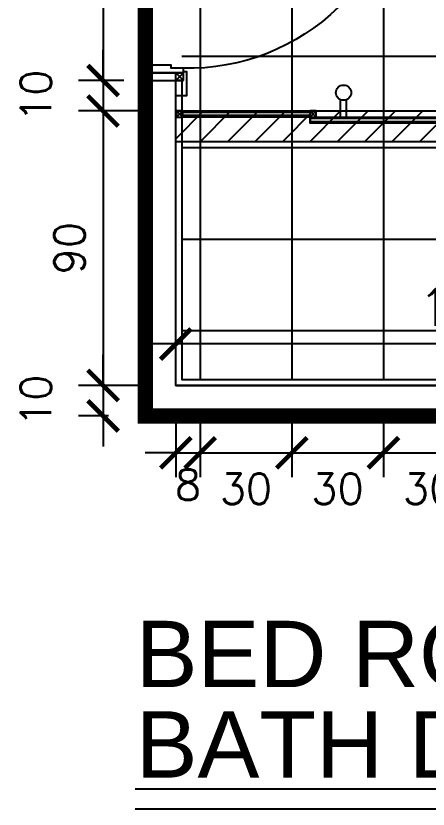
# Model space of a CAD drawing. Header units: centimetres. Extents: x -1797 to 2001, y -8788 to 1856.
# Drawn here: x -965.5 to -830.5, y -228 to 32.1 of the extents above; entities that cross this region are included whole.
import ezdxf
from ezdxf.xclip import XClip

# ---------------------------------------------------------------- set-up
doc = ezdxf.new("R2010")
doc.units = ezdxf.units.CM
doc.header["$LTSCALE"] = 100
doc.header["$MEASUREMENT"] = 0
doc.header["$XCLIPFRAME"] = 0
doc.header["$PDMODE"] = 35
doc.linetypes.add('HIDDEN', pattern=[0.375, 0.25, -0.125])
for name, color, linetype in [('A0-01 FLOOR PLANS$0$DOOR', 1, 'Continuous'), ('A0-01 FLOOR PLANS$0$ID_Flooring_01', 123, 'Continuous'), ('A0-01 FLOOR PLANS$0$THRESHOLD', 8, 'Continuous'), ('A0-01 FLOOR PLANS$0$TILE', 252, 'Continuous'), ('A0-01 FLOOR PLANS$0$WALL-01', 7, 'Continuous'), ('DIM', 1, 'Continuous'), ('HIDDEN -03', 8, 'HIDDEN'), ('ID_Flooring_01', 123, 'Continuous'), ('ID_Flooring_02', 127, 'Continuous'), ('TEXT', 3, 'Continuous'), ('WALL-01', 7, 'Continuous'), ('WALL-03', 2, 'Continuous')]:
    doc.layers.add(name, color=color, linetype=linetype)
doc.styles.add('22', font='romans.shx')
doc.styles.add('ART', font='arial.ttf')
doc.dimstyles.new('100', dxfattribs={"dimtxt": 15, "dimasz": 10, "dimexe": 8, "dimexo": 12, "dimgap": 6, "dimtad": 1, "dimdec": 0, "dimzin": 0, "dimdsep": 46, "dimtxsty": '22', "dimblk": 'ARCHTICK', "dimcen": 30, "dimdle": 8, "dimclrd": 1, "dimclre": 1, "dimclrt": 2, "dimadec": 0, "dimazin": 0, "dimtfac": 1, "dimtdec": 0, "dimtmove": 2, "dimatfit": 3, "dimldrblk": 'OBLIQUE', "dimfxl": 100, "dimtolj": 1, "dimtzin": 0, "dimarcsym": 0})

# ---------------------------------------------------------------- blocks, each defined once
blk = doc.blocks.new('A0-01 FLOOR PLANS$0$A$C1495f67d')
at = {"layer": 'A0-01 FLOOR PLANS$0$THRESHOLD', "transparency": 33554687}
h = blk.add_hatch(dxfattribs=at)
h.set_pattern_fill('ANSI31', color=256, scale=2, angle=359.9999999999965)
h.set_pattern_definition([(44.99999999999648, (3770.114078553666, -2873.269079100082), (-4.490128060534303, 4.49012806053485), [])])
h.paths.add_polyline_path([(-190, 6.821210263296962e-13), (0, 2.273736754432321e-13), (0, -9.999999999999773), (-190, -9.999999999999318)])
at = {"layer": 'A0-01 FLOOR PLANS$0$DOOR'}
for p, q in [((-190.0000000002051, -9.999999999995225), (-188.0000000002051, -7.999999999995225)), ((-190.0000000002051, -7.999999999995225), (-188.0000000002051, -9.999999999995225)), ((-55.9745500662109, -7.999999999982947), (-55.9745500662109, -13.70871215250486)), ((-53.9745500662109, -7.999999999982947), (-53.9745500662109, -13.70871215250486)), ((-43.97455006617452, -9.999999999999318), (-45.97455006617452, -7.999999999999318)), ((-43.97455006617452, -7.999999999999318), (-45.97455006617452, -9.999999999999318)), ((-43.97455006621271, -8.499999999961119), (-2.269079100248064, -8.499999999961346)), ((-43.97455006621271, -9.499999999961119), (-2.269079100248973, -9.499999999961346)), ((-0.2690791002476089, -9.999999999999545), (-2.269079100247609, -7.999999999999545)), ((-0.2690791002476089, -7.999999999999545), (-2.269079100247609, -9.999999999999545))]:
    blk.add_line(p, q, dxfattribs=at)
for points in [[(-45.9745500662109, -7.999999999997499), (-123.9745500662073, -7.999999999964757), (-123.9745500662091, -5.999999999964757), (-43.97455006617361, -5.999999999999773), (-43.97455006617542, -7.999999999997954)], [(-188.0000000002051, -7.999999999995225), (-108.9745500661782, -7.999999999973852), (-108.97455006618, -9.999999999966576), (-188.0000000002033, -9.999999999993406)]]:
    blk.add_lwpolyline(points, dxfattribs=at)
for points in [[(-43.97455006617452, -7.500000000016144), (-43.97455006617452, -6.499999999981583), (-123.9745500662091, -6.499999999964757), (-123.9745500662091, -7.499999999999318)], [(-188.0000000002051, -7.999999999995225), (-188.0000000002033, -9.999999999995225), (-190.0000000002051, -9.999999999960664), (-190.0000000002051, -7.999999999960664)], [(-188.0000000002033, -9.499999999995225), (-188.0000000002033, -8.499999999960664), (-108.9745500661782, -8.499999999966576), (-108.9745500661782, -9.499999999999318)], [(-45.97455006617452, -7.999999999999318), (-45.97455006617633, -9.999999999999318), (-43.97455006617452, -9.999999999964757), (-43.97455006617452, -7.999999999964757)], [(-43.97455006613632, -7.999999999961119), (-2.269079100248518, -7.999999999959527), (-2.269079100248518, -9.999999999959527), (-43.97455006613632, -9.999999999961119)], [(-2.269079100247609, -7.999999999999545), (-2.269079100249428, -9.999999999999545), (-0.2690791002476089, -9.999999999964984), (-0.2690791002476089, -7.999999999964984)]]:
    blk.add_lwpolyline(points, close=True, dxfattribs=at)
blk.add_circle((-54.9745500662109, -15.99999999998295), 2.5, dxfattribs=at)
at = {"layer": 'A0-01 FLOOR PLANS$0$TILE', "color": 8}
for p, q in [((0, 0), (-190.0000000000641, 2.273736754432321e-13)), ((0, -10), (-190.000000000065, -9.999999999999773))]:
    blk.add_line(p, q, dxfattribs=at)
blk = doc.blocks.new('A0-01 FLOOR PLANS$0$DOOR 25CM')
at = {"layer": 'A0-01 FLOOR PLANS$0$DOOR'}
blk.add_lwpolyline([(-4739.051382942911, 1353.502083427588), (-4735.051382942907, 1353.502083427601), (-4735.051382942907, 1261.502083427614), (-4739.051382942911, 1261.502083427614)], close=True, dxfattribs=at)
for points in [[(-4739.051382943187, 1341.50208342759), (-4739.351382943187, 1341.50208342759), (-4739.351382943187, 1346.50208342759), (-4739.051382943187, 1346.50208342759)], [(-4735.051382943187, 1341.502083427588), (-4734.751382943188, 1341.50208342759), (-4734.751382943188, 1346.50208342759), (-4735.051382943187, 1346.50208342759)]]:
    blk.add_lwpolyline(points, dxfattribs=at)
for points in [[(-4739.351382943201, 1344.802083427599), (-4743.846896726278, 1344.802083427575, 0.41421356237155), (-4744.346896726278, 1344.302083427575), (-4744.346896726278, 1332.002083427572, 0.414213562373095), (-4744.146896726277, 1331.802083427571), (-4742.946896726276, 1331.802083427571, 0.4142135623727761), (-4742.746896726276, 1332.002083427572), (-4742.746896726265, 1343.002083427574, -0.4142135623705012), (-4742.546896726264, 1343.202083427573), (-4739.35138294319, 1343.202083427598)], [(-4734.751382943174, 1344.802083427599), (-4730.255869160097, 1344.802083427575, -0.41421356237155), (-4729.755869160101, 1344.302083427575), (-4729.755869160101, 1332.002083427572, -0.414213562373095), (-4729.955869160098, 1331.802083427571), (-4731.155869160099, 1331.802083427571, -0.4142135623727761), (-4731.355869160099, 1332.002083427572), (-4731.35586916011, 1343.002083427574, 0.4142135623705012), (-4731.555869160111, 1343.202083427573), (-4734.751382943188, 1343.202083427598)]]:
    blk.add_lwpolyline(points, format="xyb", dxfattribs=at)
blk.add_arc((-4737.113584676754, 1263.562647144771), 89.93945779204935, 89.96037448751443, 181.3127934952219, dxfattribs=at)
blk = doc.blocks.new('A0-01 FLOOR PLANS$0$70-100')
at = {"layer": 'A0-01 FLOOR PLANS$0$DOOR', "linetype": 'Continuous'}
for p, q in [((-5.000000000189175, 12.49999999998545), (-5.000000000189175, 9.999999999996362)), ((84.97805208878708, 12.49999999998545), (84.97805208878708, 9.999999999996362)), ((-4.999999999978172, -2.500000000005457), (-4.999999999978172, 0)), ((84.97805208900536, -2.500000000005457), (84.97805208900536, 0)), ((2.500000000003638, -2.500000000023647), (2.500000000003638, -3.54702933691442e-11)), ((77.47805208902355, -2.500000000023647), (77.47805208902355, -3.54702933691442e-11))]:
    blk.add_line(p, q, dxfattribs=at)
at = {"layer": 'A0-01 FLOOR PLANS$0$DOOR'}
for p, q in [((-2.146407496184111e-10, 12.50000000000909), (2.499999999785359, 12.50000000001091)), ((-2.146407496184111e-10, 10), (-2.146407496184111e-10, 12.49999999999636)), ((2.499999999785359, 12.49999999999636), (-2.110027708113194e-10, 10)), ((2.499999999781721, 9.999999999996362), (-2.146407496184111e-10, 12.49999999999636)), ((79.97805208881255, 12.50000000000909), (77.47805208881255, 12.50000000001091)), ((77.47805208881255, 12.49999999999636), (79.97805208880891, 10)), ((77.47805208881618, 9.999999999996362), (79.97805208881255, 12.49999999999636)), ((79.97805208881255, 10), (79.97805208881255, 12.49999999999636)), ((-2.219167072325945e-10, 10), (2.499999999781721, 9.999999999996362)), ((79.97805208881982, 10), (77.47805208881618, 9.999999999996362)), ((2.500000000003638, -2.500000000023647), (0, 0)), ((77.47805208902355, -2.500000000023647), (79.97805208902719, 0)), ((3.637978807091713e-12, -1.818989403545856e-12), (3.637978807091713e-12, -2.500000000023647)), ((2.499999999996362, -2.364686224609613e-11), (3.637978807091713e-12, -2.500000000023647)), ((4.729372449219227e-11, -1.818989403545856e-12), (2.500000000025466, -2.364686224609613e-11)), ((2.546585164964199e-11, -2.5), (2.5, -2.500000000045475)), ((77.47805208903083, -2.364686224609613e-11), (79.97805208902355, -2.500000000023647)), ((79.9780520889799, -1.818989403545856e-12), (77.47805208900172, -2.364686224609613e-11)), ((79.97805208900172, -2.5), (77.47805208902719, -2.500000000045475)), ((79.97805208902355, -1.818989403545856e-12), (79.97805208902355, -2.500000000023647))]:
    blk.add_line(p, q, dxfattribs=at)
for points in [[(2.999999999785359, 12.49999999998909), (2.999999999785359, 13.49999999998909), (-5.000000000200089, 13.49999999997999), (-5.000000000189175, 12.49999999998545)], [(76.97805208881255, 12.49999999998909), (76.97805208881255, 13.49999999998909), (84.978052088798, 13.49999999997999), (84.97805208878708, 12.49999999998545)], [(2.499999999781721, 12.49999999999636), (2.499999999781721, -2.499999999195097)], [(2.499999999785359, 12.50000000001091), (3.999999999785359, 12.50000000000909), (3.999999999781721, 8.500000000007276), (4.999999999785359, 8.500000000007276), (5, -2.50000000003547), (2.5, -2.50000000003547), (2.499999999781721, 12.50000000001091)], [(77.47805208881255, 12.50000000001091), (75.97805208881255, 12.50000000000909), (75.97805208881618, 8.500000000007276), (74.97805208881255, 8.500000000007276), (74.97805208902719, -2.50000000003547), (77.47805208902719, -2.50000000003547), (77.47805208881618, 12.50000000001091)], [(77.47805208881618, 12.49999999999636), (77.47805208881618, -2.499999999195097)], [(3, -2.500000000009095), (3, -3.500000000009095), (-4.99999999998181, -3.499999999998181), (-4.999999999978172, -2.500000000005457)], [(76.97805208902719, -2.500000000009095), (76.97805208902719, -3.500000000009095), (84.978052089009, -3.499999999998181), (84.97805208900536, -2.500000000005457)]]:
    blk.add_lwpolyline(points, dxfattribs=at)
at = {"layer": 'A0-01 FLOOR PLANS$0$DOOR', "linetype": 'Continuous', "xscale": -0.7825568214834222, "yscale": 0.7825568214834222, "zscale": 0.7825568214834222}
blk.add_blockref('A0-01 FLOOR PLANS$0$DOOR 25CM', (-3701.446759796699, -974.6970607018202), dxfattribs=at)
blk = doc.blocks.new('A0-01 FLOOR PLANS')
at = {"layer": 'A0-01 FLOOR PLANS$0$ID_Flooring_01'}
blk.add_lwpolyline([(-639.9999999999999, 1958.000000000005), (-829.9999999999998, 1958.000000000005), (-829.9999999999998, 2038.000000000006), (-639.9999999999999, 2038.000000000006)], close=True, dxfattribs=at)
at = {"layer": 'A0-01 FLOOR PLANS$0$WALL-01'}
for p, q in [((-840, 1958.000000000005), (-840, 2058.000000000005)), ((-840, 2058.000000000005), (-829.9999999999995, 2058.000000000005)), ((-829.9999999999998, 1958.000000000005), (-829.9999999999998, 2058.000000000005)), ((-850, 1958.000000000005), (-840, 1958.000000000005)), ((-829.9999999999998, 1958.000000000005), (-639.9999999999999, 1958.000000000005))]:
    blk.add_line(p, q, dxfattribs=at)
at = {"layer": 'A0-01 FLOOR PLANS$0$DOOR', "rotation": 270}
blk.add_blockref('A0-01 FLOOR PLANS$0$70-100', (-839.9999999999995, 2137.978052088825), dxfattribs=at)
at = {"layer": 'A0-01 FLOOR PLANS$0$WALL-01', "rotation": 180}
blk.add_blockref('A0-01 FLOOR PLANS$0$A$C1495f67d', (-830.0000000000639, 2038.000000000006), dxfattribs=at)
blk = doc.blocks.new('_ARCHTICK')
at = {"color": 0, "linetype": 'ByBlock', "const_width": 0.15}
blk.add_lwpolyline([(-0.5, -0.5), (0.5, 0.5)], dxfattribs=at)
blk = doc.blocks.new('*D376')
at = {"layer": 'Defpoints', "color": 0, "transparency": 16777216}
for p in [(-913.1480950248094, -75.46081040227045), (-913.1480950248094, -89.0535307735563), (-723.1480950248097, -89.0535307735563)]:
    blk.add_point(p, dxfattribs=at)
at = {"layer": 'WALL-01', "color": 1, "lineweight": -2, "transparency": 16777216}
for p, q in [((-913.1480950248094, -77.0535307735563), (-913.1480950248094, -67.46081040227045)), ((-723.1480950248097, -77.0535307735563), (-723.1480950248097, -67.46081040227045)), ((-715.1480950248097, -75.46081040227045), (-921.1480950248094, -75.46081040227045))]:
    blk.add_line(p, q, dxfattribs=at)
at = {"layer": 'WALL-01', "color": 1, "lineweight": -2, "transparency": 16777216, "xscale": 10, "yscale": 10, "zscale": 10, "rotation": 180}
blk.add_blockref('_ARCHTICK', (-913.1480950248094, -75.46081040227045), dxfattribs=at)
at = {"layer": 'WALL-01', "color": 1, "lineweight": -2, "transparency": 16777216, "xscale": 10, "yscale": 10, "zscale": 10}
blk.add_blockref('_ARCHTICK', (-723.1480950248097, -75.46081040227045), dxfattribs=at)
at = {"layer": 'WALL-01', "color": 2, "transparency": 16777216, "insert": (-818.1480950248095, -63.46081040227045), "char_height": 12, "attachment_point": 5, "style": '22'}
blk.add_mtext('\\A1;190', dxfattribs=at)
blk = doc.blocks.new('_OBLIQUE')
at = {"color": 0, "linetype": 'ByBlock'}
blk.add_line((-0.5, -0.5), (0.5, 0.5), dxfattribs=at)
blk = doc.blocks.new('*D391')
at = {"layer": 'Defpoints', "color": 0, "transparency": 16777216}
for p in [(-913.1480950248094, -87.05353077355608), (-905.1480950248097, -87.05353077355608), (-905.1480950248097, -111.144569892233)]:
    blk.add_point(p, dxfattribs=at)
at = {"layer": 'DIM', "color": 1, "lineweight": -2, "transparency": 16777216}
for p, q in [((-913.1480950248094, -99.05353077355608), (-913.1480950248094, -119.144569892233)), ((-905.1480950248097, -99.05353077355608), (-905.1480950248097, -119.144569892233)), ((-913.1480950248094, -111.144569892233), (-923.1480950248094, -111.144569892233)), ((-913.1480950248094, -111.144569892233), (-905.1480950248097, -111.144569892233)), ((-905.1480950248097, -111.144569892233), (-895.1480950248097, -111.144569892233))]:
    blk.add_line(p, q, dxfattribs=at)
at = {"layer": 'DIM', "color": 1, "lineweight": -2, "transparency": 16777216, "xscale": 10, "yscale": 10, "zscale": 10}
blk.add_blockref('_ARCHTICK', (-913.1480950248094, -111.144569892233), dxfattribs=at)
at = {"layer": 'DIM', "color": 1, "lineweight": -2, "transparency": 16777216, "xscale": 10, "yscale": 10, "zscale": 10, "rotation": 180}
blk.add_blockref('_ARCHTICK', (-905.1480950248097, -111.144569892233), dxfattribs=at)
at = {"layer": 'DIM', "color": 2, "transparency": 16777216, "insert": (-909.1480950248095, -121.6152401475342), "char_height": 10, "attachment_point": 5, "style": '22'}
blk.add_mtext('\\A1;8', dxfattribs=at)
blk = doc.blocks.new('*D392')
at = {"layer": 'Defpoints', "color": 0, "transparency": 16777216}
for p in [(-905.1480950248097, -87.05353077355608), (-875.1480950248097, -87.05353077355608), (-875.1480950248097, -111.144569892233)]:
    blk.add_point(p, dxfattribs=at)
at = {"layer": 'DIM', "color": 1, "lineweight": -2, "transparency": 16777216}
for p, q in [((-905.1480950248097, -99.05353077355608), (-905.1480950248097, -119.144569892233)), ((-875.1480950248097, -99.05353077355608), (-875.1480950248097, -119.144569892233)), ((-913.1480950248097, -111.144569892233), (-867.1480950248097, -111.144569892233))]:
    blk.add_line(p, q, dxfattribs=at)
at = {"layer": 'DIM', "color": 1, "lineweight": -2, "transparency": 16777216, "xscale": 10, "yscale": 10, "zscale": 10, "rotation": 180}
blk.add_blockref('_ARCHTICK', (-905.1480950248097, -111.144569892233), dxfattribs=at)
at = {"layer": 'DIM', "color": 1, "lineweight": -2, "transparency": 16777216, "xscale": 10, "yscale": 10, "zscale": 10}
blk.add_blockref('_ARCHTICK', (-875.1480950248097, -111.144569892233), dxfattribs=at)
at = {"layer": 'DIM', "color": 2, "transparency": 16777216, "insert": (-890.1480950248097, -122.9303895033449), "char_height": 10, "attachment_point": 5, "style": '22'}
blk.add_mtext('\\A1;30', dxfattribs=at)
blk = doc.blocks.new('*D393')
at = {"layer": 'Defpoints', "color": 0, "transparency": 16777216}
for p in [(-875.1480950248097, -87.05353077355608), (-845.1480950248097, -87.05353077355585), (-845.1480950248097, -111.144569892233)]:
    blk.add_point(p, dxfattribs=at)
at = {"layer": 'DIM', "color": 1, "lineweight": -2, "transparency": 16777216}
for p, q in [((-875.1480950248097, -99.05353077355608), (-875.1480950248097, -119.144569892233)), ((-845.1480950248097, -99.05353077355585), (-845.1480950248097, -119.144569892233)), ((-883.1480950248097, -111.144569892233), (-837.1480950248097, -111.144569892233))]:
    blk.add_line(p, q, dxfattribs=at)
at = {"layer": 'DIM', "color": 1, "lineweight": -2, "transparency": 16777216, "xscale": 10, "yscale": 10, "zscale": 10, "rotation": 180}
blk.add_blockref('_ARCHTICK', (-875.1480950248097, -111.144569892233), dxfattribs=at)
at = {"layer": 'DIM', "color": 1, "lineweight": -2, "transparency": 16777216, "xscale": 10, "yscale": 10, "zscale": 10}
blk.add_blockref('_ARCHTICK', (-845.1480950248097, -111.144569892233), dxfattribs=at)
at = {"layer": 'DIM', "color": 2, "transparency": 16777216, "insert": (-860.1480950248097, -122.9303895033449), "char_height": 10, "attachment_point": 5, "style": '22'}
blk.add_mtext('\\A1;30', dxfattribs=at)
blk = doc.blocks.new('*D394')
at = {"layer": 'Defpoints', "color": 0, "transparency": 16777216}
for p in [(-845.1480950248097, -87.05353077355585), (-815.1480950248097, -87.05353077355585), (-815.1480950248097, -111.144569892233)]:
    blk.add_point(p, dxfattribs=at)
at = {"layer": 'DIM', "color": 1, "lineweight": -2, "transparency": 16777216}
for p, q in [((-845.1480950248097, -99.05353077355585), (-845.1480950248097, -119.144569892233)), ((-815.1480950248097, -99.05353077355585), (-815.1480950248097, -119.144569892233)), ((-853.1480950248097, -111.144569892233), (-807.1480950248097, -111.144569892233))]:
    blk.add_line(p, q, dxfattribs=at)
at = {"layer": 'DIM', "color": 1, "lineweight": -2, "transparency": 16777216, "xscale": 10, "yscale": 10, "zscale": 10, "rotation": 180}
blk.add_blockref('_ARCHTICK', (-845.1480950248097, -111.144569892233), dxfattribs=at)
at = {"layer": 'DIM', "color": 1, "lineweight": -2, "transparency": 16777216, "xscale": 10, "yscale": 10, "zscale": 10}
blk.add_blockref('_ARCHTICK', (-815.1480950248097, -111.144569892233), dxfattribs=at)
at = {"layer": 'DIM', "color": 2, "transparency": 16777216, "insert": (-830.1480950248097, -122.9303895033449), "char_height": 10, "attachment_point": 5, "style": '22'}
blk.add_mtext('\\A1;30', dxfattribs=at)
blk = doc.blocks.new('*D912')
at = {"layer": 'Defpoints', "color": 0, "transparency": 16777216}
for p in [(-918.1480950248095, 90.92452131565099), (-936.9774748396976, 10.9464692264437), (-918.1480950248099, 10.9464692264437)]:
    blk.add_point(p, dxfattribs=at)
at = {"layer": 'DIM', "color": 1, "lineweight": -2, "transparency": 16777216}
for p, q in [((-936.9774748396976, 98.92452131565099), (-936.9774748396976, 2.946469226443697)), ((-930.1480950248095, 90.92452131565098), (-944.9774748396976, 90.92452131565098)), ((-930.1480950248099, 10.9464692264437), (-944.9774748396976, 10.9464692264437))]:
    blk.add_line(p, q, dxfattribs=at)
at = {"layer": 'DIM', "color": 1, "lineweight": -2, "transparency": 16777216, "xscale": 10, "yscale": 10, "zscale": 10}
for p, rotation in [((-936.9774748396976, 90.92452131565098), 90), ((-936.9774748396976, 10.9464692264437), 270)]:
    blk.add_blockref('_ARCHTICK', p, dxfattribs=dict(at, rotation=rotation))
at = {"layer": 'DIM', "color": 2, "transparency": 16777216, "insert": (-947.9774748396974, 50.9354952710476), "char_height": 10, "attachment_point": 5, "rotation": 90, "style": '22'}
blk.add_mtext('\\A1;80', dxfattribs=at)
blk = doc.blocks.new('*D913')
at = {"layer": 'Defpoints', "color": 0, "transparency": 16777216}
for p in [(-918.1480950248099, 10.9464692264437), (-936.977474839699, 0.9464692264049398), (-913.1480950263651, 0.9464692264049437)]:
    blk.add_point(p, dxfattribs=at)
at = {"layer": 'DIM', "color": 1, "lineweight": -2, "transparency": 16777216}
for p, q in [((-936.977474839699, 10.9464692264437), (-936.977474839699, 20.9464692264437)), ((-930.1480950248099, 10.9464692264437), (-944.977474839699, 10.9464692264437)), ((-936.977474839699, 10.9464692264437), (-936.977474839699, 0.9464692264049398)), ((-925.1480950263651, 0.9464692264049418), (-944.977474839699, 0.9464692264049386)), ((-936.977474839699, 0.9464692264049398), (-936.977474839699, -9.053530773595062))]:
    blk.add_line(p, q, dxfattribs=at)
at = {"layer": 'DIM', "color": 1, "lineweight": -2, "transparency": 16777216, "xscale": 10, "yscale": 10, "zscale": 10}
for p, rotation in [((-936.977474839699, 10.9464692264437), 270), ((-936.977474839699, 0.9464692264049398), 90)]:
    blk.add_blockref('_ARCHTICK', p, dxfattribs=dict(at, rotation=rotation))
at = {"layer": 'DIM', "color": 2, "transparency": 16777216, "insert": (-958.9774748396987, 5.946469226424584), "char_height": 10, "attachment_point": 5, "rotation": 90, "style": '22'}
blk.add_mtext('\\A1;10', dxfattribs=at)
blk = doc.blocks.new('*D914')
at = {"layer": 'Defpoints', "color": 0, "transparency": 16777216}
for p in [(-913.1480950248099, -89.05353077355633), (-936.9774748396994, -99.05353077355615), (-923.1480950248101, -99.05353077355613)]:
    blk.add_point(p, dxfattribs=at)
at = {"layer": 'DIM', "color": 1, "lineweight": -2, "transparency": 16777216}
for p, q in [((-936.9774748396994, -89.05353077355635), (-936.9774748396994, -79.05353077355635)), ((-925.1480950248099, -89.05353077355633), (-944.9774748396994, -89.05353077355635)), ((-936.9774748396994, -89.05353077355635), (-936.9774748396994, -99.05353077355615)), ((-935.1480950248101, -99.05353077355615), (-944.9774748396994, -99.05353077355615)), ((-936.9774748396994, -99.05353077355615), (-936.9774748396994, -109.0535307735561))]:
    blk.add_line(p, q, dxfattribs=at)
at = {"layer": 'DIM', "color": 1, "lineweight": -2, "transparency": 16777216, "xscale": 10, "yscale": 10, "zscale": 10}
for p, rotation in [((-936.9774748396994, -89.05353077355635), 270), ((-936.9774748396994, -99.05353077355615), 90)]:
    blk.add_blockref('_ARCHTICK', p, dxfattribs=dict(at, rotation=rotation))
at = {"layer": 'DIM', "color": 2, "transparency": 16777216, "insert": (-958.9774748396992, -94.05353077355596), "char_height": 10, "attachment_point": 5, "rotation": 90, "style": '22'}
blk.add_mtext('\\A1;10', dxfattribs=at)
blk = doc.blocks.new('*D915')
at = {"layer": 'Defpoints', "color": 0, "transparency": 16777216}
for p in [(-913.1480950263651, 0.9464692264049437), (-936.9774748396999, -89.05353077355636), (-911.1480950248099, -89.05353077355635)]:
    blk.add_point(p, dxfattribs=at)
at = {"layer": 'DIM', "color": 1, "lineweight": -2, "transparency": 16777216}
for p, q in [((-936.9774748396999, 8.946469226404941), (-936.9774748396999, -97.05353077355637)), ((-925.1480950263651, 0.9464692264049418), (-944.9774748396999, 0.9464692264049386)), ((-923.1480950248099, -89.05353077355635), (-944.9774748396999, -89.05353077355636))]:
    blk.add_line(p, q, dxfattribs=at)
at = {"layer": 'DIM', "color": 1, "lineweight": -2, "transparency": 16777216, "xscale": 10, "yscale": 10, "zscale": 10}
for p, rotation in [((-936.9774748396999, 0.9464692264049398), 90), ((-936.9774748396999, -89.05353077355636), 270)]:
    blk.add_blockref('_ARCHTICK', p, dxfattribs=dict(at, rotation=rotation))
at = {"layer": 'DIM', "color": 2, "transparency": 16777216, "insert": (-947.9774748396997, -44.05353077357544), "char_height": 10, "attachment_point": 5, "rotation": 90, "style": '22'}
blk.add_mtext('\\A1;90', dxfattribs=at)

msp = doc.modelspace()

# ---------------------------------------------------------------- linework, layer by layer
at = {"layer": 'HIDDEN -03', "color": 6, "linetype": 'HIDDEN', "const_width": 5}
msp.add_lwpolyline([(-703.1480950248097, 150.9464692264439), (-923.1480950248097, 150.9464692264437), (-923.1480950248097, -99.05353077355608), (-703.1480950248097, -99.05353077355585)], close=True, dxfattribs=at)
at = {"layer": 'ID_Flooring_01'}
msp.add_line((-911.1480950248088, 10.94646922640095), (-913.1480950248088, 10.94646922639799), dxfattribs=at)
msp.add_lwpolyline([(-911.1480950248088, 10.94646922640095), (-911.1480950248094, -87.05353077355608), (-725.1480950248098, -87.05353077355608), (-725.1480950248097, 138.9464692264442), (-911.1480950248097, 138.9464692264437), (-911.1480950248088, 100.9245213156514)], dxfattribs=at)
at = {"layer": 'ID_Flooring_02'}
for p, q in [((-905.1480950248095, 110.9464692264437), (-905.1480950248097, -87.05353077355608)), ((-845.1480950248097, 103.4464692264435), (-845.1480950248097, -87.05353077355608)), ((-875.1480950248097, 95.5760430775041), (-875.1480950248097, -87.05353077355608)), ((-911.1480950248097, 18.9464692264437), (-725.1480950248097, 18.9464692264437)), ((-911.1480950248097, -11.0535307735563), (-725.1480950248097, -11.0535307735563)), ((-911.1480950248097, -41.0535307735563), (-725.1480950248097, -41.0535307735563)), ((-911.1480950248097, -71.0535307735563), (-725.1480950248097, -71.0535307735563))]:
    msp.add_line(p, q, dxfattribs=at)
at = {"layer": 'WALL-03'}
for p, q in [((-640.4593340247143, -221.3975140593489, 0.0001064268985570246), (-926.4183960334412, -221.397514059347, 0.0001064268985570246)), ((-640.4593340247143, -227.986197934521, 0.0001064268985570246), (-926.4183960334412, -227.986197934521, 0.0001064268985570246))]:
    msp.add_line(p, q, dxfattribs=at)

# ---------------------------------------------------------------- block references
at = {"layer": 'ID_Flooring_02'}
ref = msp.add_blockref('A0-01 FLOOR PLANS', (-83.14809502480966, -2047.053530773562), dxfattribs=at)
XClip(ref).set_block_clipping_path([(-840, 1948.0000000000061), (-620, 2198.000000000006)])

# ---------------------------------------------------------------- texts
at = {"layer": 'TEXT', "style": 'ART'}
for s, p in [('BED ROOM-3 ', (-926.3028914997362, -187.9866404495037, 9.083782101099637e-05)), ('BATH DETAIL PLAN', (-926.3028914997362, -217.6513421117429, 9.083782101099637e-05))]:
    msp.add_text(s, height=21.76213642177435, dxfattribs=at).set_placement(p)

# ---------------------------------------------------------------- dimensions: what is measured, and where the dimension line sits
at = {"layer": 'DIM'}
for base, p1, p2, picture, middle in [((-936.9774748396976, 10.9464692264437), (-918.1480950248091, 90.92452131565096), (-918.1480950248094, 10.9464692264437), '*D912', (-947.9774748396974, 50.9354952710476)), ((-936.977474839699, 0.9464692264049398), (-918.1480950248094, 10.9464692264437), (-913.1480950263647, 0.9464692264049432), '*D913', (-958.9774748396987, 5.946469226424584)), ((-936.9774748396999, -89.05353077355636), (-913.1480950263647, 0.9464692264049432), (-911.1480950248094, -89.05353077355632), '*D915', (-947.9774748396997, -44.05353077357544)), ((-936.9774748396994, -99.05353077355615), (-913.1480950248094, -89.0535307735563), (-923.1480950248097, -99.05353077355608), '*D914', (-958.9774748396992, -94.05353077355596))]:
    dim = msp.add_linear_dim(base=base, p1=p1, p2=p2, angle=90, dimstyle='100', override={"dimtxt": 10}, dxfattribs=at)
    dim.commit()
    dim.dimension.update_dxf_attribs({"geometry": picture, "text_midpoint": middle})
for base, p1, p2, picture, middle in [((-905.1480950248097, -111.144569892233), (-913.1480950248094, -87.05353077355608), (-905.1480950248097, -87.05353077355608), '*D391', (-909.1480950248095, -121.6152401475342)), ((-875.1480950248097, -111.144569892233), (-905.1480950248097, -87.05353077355608), (-875.1480950248097, -87.05353077355608), '*D392', (-890.1480950248097, -122.9303895033449)), ((-845.1480950248097, -111.144569892233), (-875.1480950248097, -87.05353077355608), (-845.1480950248097, -87.05353077355585), '*D393', (-860.1480950248097, -122.9303895033449)), ((-815.1480950248097, -111.144569892233), (-845.1480950248097, -87.05353077355585), (-815.1480950248097, -87.05353077355585), '*D394', (-830.1480950248097, -122.9303895033449))]:
    dim = msp.add_linear_dim(base=base, p1=p1, p2=p2, dimstyle='100', override={"dimtxt": 10}, dxfattribs=at)
    dim.commit()
    dim.dimension.update_dxf_attribs({"geometry": picture, "text_midpoint": middle, "dimtype": 160})
at = {"layer": 'WALL-01'}
dim = msp.add_linear_dim(base=(-913.1480950248094, -75.46081040227045), p1=(-723.1480950248097, -89.0535307735563), p2=(-913.1480950248094, -89.0535307735563), dimstyle='100', override={"dimtxt": 12, "dimfxl": 0.075}, dxfattribs=at)
dim.commit()
dim.dimension.update_dxf_attribs({"geometry": '*D376', "text_midpoint": (-818.1480950248095, -63.46081040227045)})

doc.saveas('drawing.dxf')
